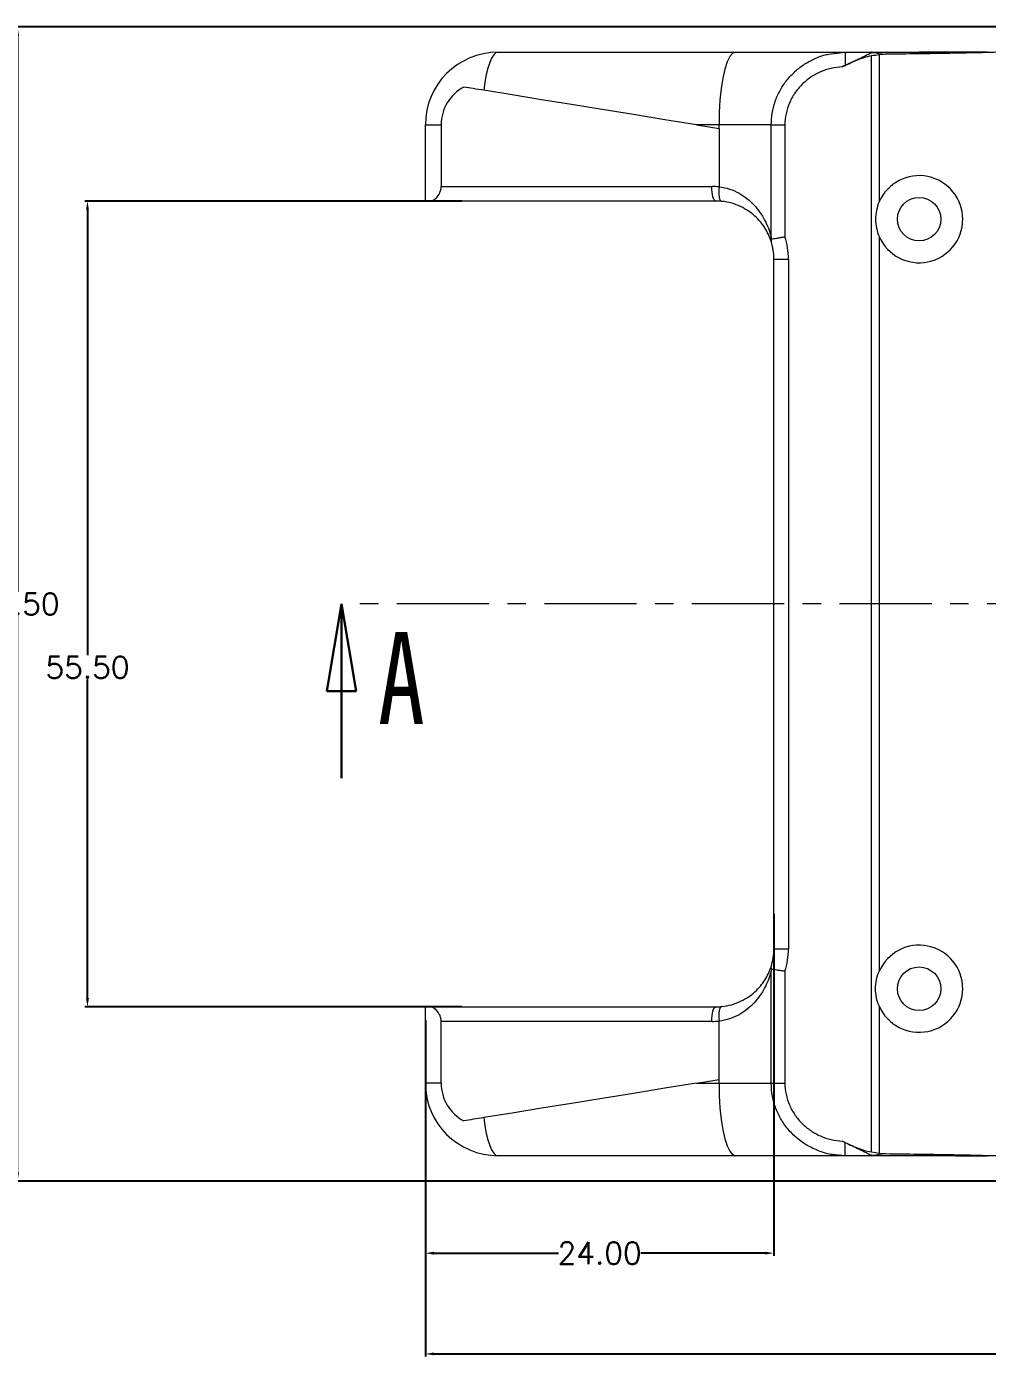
# Model space of a CAD drawing. Header units: inches. Extents: x 1430 to 4816, y 541 to 1061.
# Drawn here: x 2333.7 to 2399.8, y 841.2 to 933.6 of the extents above; entities that cross this region are included whole.
import ezdxf

# ---------------------------------------------------------------- set-up
doc = ezdxf.new("R2010")
doc.units = ezdxf.units.IN
doc.linetypes.add('CENTER', pattern=[10.16, 6.35, -1.27, 1.27, -1.27])
doc.styles.add('SLDTEXTSTYLE0', font='TXT', dxfattribs={"width": 0.75})
doc.styles.get("Standard").update_dxf_attribs({"font": 'txt', "bigfont": 'gbcbig.shx'})
doc.dimstyles.new('2', dxfattribs={"dimtxt": 1.5, "dimasz": 0.6, "dimexe": 0.18, "dimexo": 0.0625, "dimgap": 0.09, "dimtad": 0, "dimtih": 1, "dimtoh": 1, "dimzin": 0, "dimdsep": 46, "dimtxsty": 'Standard', "dimcen": 0, "dimadec": 0, "dimazin": 2, "dimtfac": 1, "dimtofl": 0, "dimtmove": 0, "dimatfit": 3, "dimfxl": 1, "dimtolj": 1, "dimtzin": 0, "dimarcsym": 0})

# ---------------------------------------------------------------- blocks, each defined once
blk = doc.blocks.new('_CLOSED')
at = {"color": 0, "linetype": 'ByBlock', "lineweight": -2}
for p, q in [((-1, 0.166667), (0, 0)), ((-1, 0.166667), (-1, -0.166667)), ((0, 0), (-1, -0.166667)), ((0, 0), (-1, 0))]:
    blk.add_line(p, q, dxfattribs=at)
blk = doc.blocks.new('*D233')
at = {"color": 0, "lineweight": -2}
for p, q in [((2538.107, 872.191), (2538.107, 842.048)), ((2361.107, 863.441), (2361.107, 842.048)), ((2361.707, 842.228), (2446.267, 842.228)), ((2537.507, 842.228), (2452.947, 842.228))]:
    blk.add_line(p, q, dxfattribs=at)
at = {"color": 0}
for points in [[(2361.707, 842.328), (2361.707, 842.128), (2361.107, 842.228)], [(2537.507, 842.328), (2537.507, 842.128), (2538.107, 842.228)]]:
    blk.add_solid(points, dxfattribs=at)
at = {"layer": 'Defpoints', "color": 0}
for p in [(2538.107, 872.253), (2361.107, 863.503), (2538.107, 842.228)]:
    blk.add_point(p, dxfattribs=at)
at = {"color": 0, "insert": (2449.607, 842.228), "char_height": 1.5, "attachment_point": 5}
blk.add_mtext('\\A1;177.00', dxfattribs=at)
blk = doc.blocks.new('*D234')
at = {"color": 0, "lineweight": -2}
for p, q in [((2385.107, 872.531), (2385.107, 848.986)), ((2361.107, 865.201), (2361.107, 848.986)), ((2361.707, 849.166), (2370.267, 849.166)), ((2384.507, 849.166), (2375.947, 849.166))]:
    blk.add_line(p, q, dxfattribs=at)
at = {"color": 0}
for points in [[(2361.707, 849.266), (2361.707, 849.066), (2361.107, 849.166)], [(2384.507, 849.266), (2384.507, 849.066), (2385.107, 849.166)]]:
    blk.add_solid(points, dxfattribs=at)
at = {"layer": 'Defpoints', "color": 0}
for p in [(2385.107, 872.593), (2361.107, 865.263), (2385.107, 849.166)]:
    blk.add_point(p, dxfattribs=at)
at = {"color": 0, "insert": (2373.107, 849.166), "char_height": 1.5, "attachment_point": 5}
blk.add_mtext('\\A1;24.00', dxfattribs=at)
blk = doc.blocks.new('*D238')
at = {"color": 0, "lineweight": -2}
for p, q in [((2414.974, 933.628), (2332.845, 933.628)), ((2333.025, 933.028), (2333.025, 894.718)), ((2333.025, 854.728), (2333.025, 893.038)), ((2416.539, 854.128), (2332.845, 854.128))]:
    blk.add_line(p, q, dxfattribs=at)
at = {"color": 0}
for points in [[(2332.925, 933.028), (2333.125, 933.028), (2333.025, 933.628)], [(2332.925, 854.728), (2333.125, 854.728), (2333.025, 854.128)]]:
    blk.add_solid(points, dxfattribs=at)
at = {"layer": 'Defpoints', "color": 0}
for p in [(2333.025, 933.628), (2415.036, 933.628), (2416.602, 854.128)]:
    blk.add_point(p, dxfattribs=at)
at = {"color": 0, "insert": (2333.025, 893.878), "char_height": 1.5, "attachment_point": 5}
blk.add_mtext('\\A1;79.50', dxfattribs=at)
blk = doc.blocks.new('*D239')
at = {"color": 0, "lineweight": -2}
for p, q in [((2363.627, 921.628), (2337.658, 921.628)), ((2337.838, 921.028), (2337.838, 890.35)), ((2337.838, 866.728), (2337.838, 888.67)), ((2363.627, 866.128), (2337.658, 866.128))]:
    blk.add_line(p, q, dxfattribs=at)
at = {"color": 0}
for points in [[(2337.738, 921.028), (2337.938, 921.028), (2337.838, 921.628)], [(2337.738, 866.728), (2337.938, 866.728), (2337.838, 866.128)]]:
    blk.add_solid(points, dxfattribs=at)
at = {"layer": 'Defpoints', "color": 0}
for p in [(2337.838, 921.628), (2363.69, 921.628), (2363.69, 866.128)]:
    blk.add_point(p, dxfattribs=at)
at = {"color": 0, "insert": (2337.838, 889.51), "char_height": 1.5, "attachment_point": 5}
blk.add_mtext('\\A1;55.50', dxfattribs=at)

msp = doc.modelspace()

# ---------------------------------------------------------------- linework, layer by layer
at = {"color": 7, "linetype": 'Continuous', "lineweight": 15}
for p, q in [((2366.107, 931.878), (2382.444, 931.878)), ((2382.444, 931.878), (2390.006, 931.878)), ((2388.878, 931.736), (2390.006, 931.878)), ((2390.006, 931.878), (2390.006, 930.967)), ((2390.006, 931.878), (2391.817, 931.878)), ((2391.817, 931.848), (2391.817, 931.878)), ((2391.817, 931.878), (2399.791, 931.878)), ((2391.817, 856.134), (2391.817, 931.623)), ((2392.352, 931.703), (2392.352, 921.566)), ((2361.107, 926.878), (2362.197, 926.878)), ((2361.107, 921.628), (2361.107, 926.878)), ((2362.197, 926.878), (2362.197, 922.628)), ((2381.327, 926.878), (2379.785, 926.878)), ((2379.785, 926.878), (2381.327, 926.628)), ((2381.327, 926.628), (2381.327, 926.878)), ((2384.922, 926.878), (2381.327, 926.878)), ((2381.327, 926.628), (2381.327, 922.606)), ((2384.922, 926.878), (2385.864, 926.878)), ((2384.922, 919.169), (2384.922, 926.878)), ((2385.864, 926.878), (2385.864, 919.169)), ((2362.197, 922.628), (2380.831, 922.628)), ((2361.469, 921.628), (2361.107, 921.628)), ((2381.107, 921.628), (2361.469, 921.628)), ((2392.352, 919.191), (2392.352, 868.566)), ((2385.107, 870.128), (2385.107, 917.628)), ((2385.107, 917.628), (2386.107, 917.628)), ((2386.107, 917.628), (2386.107, 870.128)), ((2385.107, 870.128), (2386.107, 870.128)), ((2384.922, 860.878), (2384.922, 868.588)), ((2385.864, 868.588), (2385.864, 860.878)), ((2361.107, 860.878), (2361.107, 866.128)), ((2361.107, 866.128), (2361.469, 866.128)), ((2361.469, 866.128), (2381.107, 866.128)), ((2392.352, 866.191), (2392.352, 856.053)), ((2362.197, 860.878), (2362.197, 865.128)), ((2380.831, 865.128), (2362.197, 865.128)), ((2381.327, 861.128), (2381.327, 865.15)), ((2379.785, 860.878), (2381.327, 861.128)), ((2381.327, 860.878), (2381.327, 861.128)), ((2362.197, 860.878), (2361.107, 860.878)), ((2379.785, 860.878), (2381.327, 860.878)), ((2381.327, 860.878), (2384.922, 860.878)), ((2384.922, 860.878), (2385.864, 860.878)), ((2390.006, 855.878), (2390.006, 856.79)), ((2382.444, 855.878), (2366.107, 855.878)), ((2390.006, 855.878), (2382.444, 855.878)), ((2390.006, 855.878), (2389.333, 855.935)), ((2391.817, 855.878), (2390.006, 855.878)), ((2391.817, 855.878), (2391.817, 855.909)), ((2399.791, 855.878), (2391.817, 855.878))]:
    msp.add_line(p, q, dxfattribs=at)
at = {"color": 1, "linetype": 'CENTER', "lineweight": 0}
msp.add_line((2548.373, 893.878), (2355.33, 893.878), dxfattribs=at)
at = {"color": 7, "linetype": 'Continuous', "lineweight": 30}
msp.add_line((2355.33, 881.878), (2355.33, 893.878), dxfattribs=at)
at = {"color": 7, "linetype": 'Continuous', "lineweight": 15, "flags": 128}
for points in [[(2366.107, 931.878), (2365.958, 931.833), (2365.811, 931.699), (2365.669, 931.477), (2365.535, 931.173), (2365.412, 930.791), (2365.301, 930.338), (2365.205, 929.824), (2365.125, 929.255)], [(2382.444, 931.878), (2382.25, 931.802), (2382.062, 931.577), (2381.885, 931.208), (2381.726, 930.709), (2381.588, 930.092), (2381.476, 929.378), (2381.394, 928.588), (2381.344, 927.747), (2381.327, 926.878)], [(2391.817, 931.848), (2391.831, 931.851), (2391.844, 931.853), (2391.856, 931.855), (2391.867, 931.858), (2391.878, 931.86), (2391.888, 931.862), (2391.897, 931.863), (2391.905, 931.865)], [(2365.125, 929.255), (2364.941, 929.285), (2364.76, 929.315), (2364.582, 929.344), (2364.407, 929.372), (2364.237, 929.399), (2364.071, 929.426), (2363.909, 929.453), (2363.752, 929.478)], [(2379.785, 926.878), (2377.604, 927.232), (2375.435, 927.584), (2373.287, 927.932), (2371.171, 928.275), (2369.099, 928.611), (2367.08, 928.938), (2365.125, 929.255)], [(2381.107, 921.628), (2381.053, 921.648), (2381.002, 921.704), (2380.954, 921.797), (2380.912, 921.921), (2380.878, 922.073), (2380.852, 922.246), (2380.836, 922.433), (2380.831, 922.628)], [(2380.831, 865.128), (2380.836, 865.323), (2380.852, 865.511), (2380.878, 865.684), (2380.912, 865.835), (2380.954, 865.96), (2381.002, 866.052), (2381.053, 866.109), (2381.107, 866.128)], [(2379.785, 860.878), (2377.604, 860.525), (2375.435, 860.173), (2373.287, 859.825), (2371.171, 859.482), (2369.099, 859.146), (2367.08, 858.818), (2365.125, 858.501)], [(2381.327, 860.878), (2381.344, 860.01), (2381.394, 859.168), (2381.476, 858.378), (2381.588, 857.664), (2381.726, 857.048), (2381.885, 856.548), (2382.062, 856.18), (2382.25, 855.954), (2382.444, 855.878)], [(2365.125, 858.501), (2364.941, 858.471), (2364.76, 858.442), (2364.582, 858.413), (2364.407, 858.385), (2364.237, 858.357), (2364.071, 858.33), (2363.909, 858.304), (2363.752, 858.279)], [(2365.125, 858.501), (2365.205, 857.933), (2365.301, 857.418), (2365.412, 856.966), (2365.535, 856.584), (2365.669, 856.279), (2365.811, 856.058), (2365.958, 855.923), (2366.107, 855.878)], [(2391.905, 855.892), (2391.897, 855.893), (2391.888, 855.895), (2391.878, 855.897), (2391.867, 855.899), (2391.856, 855.901), (2391.844, 855.904), (2391.831, 855.906), (2391.817, 855.909)]]:
    msp.add_lwpolyline(points, dxfattribs=at)
at = {"color": 7, "linetype": 'Continuous', "lineweight": 15}
for centre in [(2395.107, 920.378), (2395.107, 867.378)]:
    msp.add_circle(centre, 1.5, dxfattribs=at)
for centre, radius, start, end in [((2366.107, 926.878), 5, 90, 180), ((2391.817, 931.583), 0.295, 72.65212, 89.88677), ((2398.241, 972.606), 41.231, 261.15966, 262.40857), ((2365.106, 926.903), 2.909, 117.72808, 180.48237), ((2395.107, 920.378), 3, 203.31746, 156.68254), ((2380.831, 917.628), 5, 84.31202, 90), ((2381.107, 917.628), 4, 84.30985, 90), ((2381.107, 917.628), 4, 0, 17.94407), ((2381.107, 917.628), 5, 0, 17.94407), ((2395.107, 867.378), 3, 203.31746, 156.68254), ((2381.107, 870.128), 4, 342.05593, 0), ((2381.107, 870.128), 5, 342.05593, 0), ((2381.107, 870.128), 4, 270, 275.69015), ((2380.831, 870.128), 5, 270, 275.68798), ((2366.107, 860.878), 5, 180, 270), ((2365.106, 860.854), 2.909, 179.51763, 242.27192), ((2391.817, 856.173), 0.295, 270.11323, 287.34788), ((2398.241, 815.15), 41.231, 97.59143, 98.84034)]:
    msp.add_arc(centre, radius, start, end, dxfattribs=at)
for centre, major_axis, start_param, end_param in [((2137.506, 930.878), (263.647, 0.995), 0.101645, 0.265639), ((2137.506, 856.878), (263.647, -0.995), 6.017547, 6.18154)]:
    msp.add_ellipse(centre, major_axis=major_axis, ratio=0.000385, start_param=start_param, end_param=end_param, dxfattribs=at)
at = {"color": 8, "linetype": 'Continuous', "lineweight": 15}
for points, knots in [([(2384.922, 926.878), (2384.935, 927.145), (2384.96, 927.687), (2385.166, 928.472), (2385.491, 929.219), (2385.933, 929.902), (2386.489, 930.514), (2387.147, 931.041), (2387.903, 931.441), (2388.489, 931.693), (2388.83, 931.731), (2388.878, 931.736)], [0, 0, 0, 0, 0.118113, 0.239565, 0.357001, 0.477596, 0.598369, 0.722429, 0.848514, 0.978258, 1, 1, 1, 1]), ([(2389.333, 855.935), (2389.27, 855.94), (2388.911, 855.965), (2388.284, 856.157), (2387.478, 856.513), (2386.753, 857.008), (2386.116, 857.624), (2385.603, 858.332), (2385.222, 859.122), (2384.971, 859.974), (2384.938, 860.573), (2384.922, 860.878)], [0, 0, 0, 0, 0.026069, 0.149187, 0.268504, 0.391368, 0.511189, 0.634719, 0.752327, 0.87362, 1, 1, 1, 1])]:
    msp.add_open_spline(points, degree=3, knots=knots, dxfattribs=at)
at = {"color": 7, "linetype": 'Continuous', "lineweight": 15}
for points, knots in [([(2391.817, 931.623), (2391.46, 931.569), (2391.122, 931.452), (2390.458, 931.177), (2390.133, 931.025), (2389.807, 930.874)], [0, 0, 0, 0, 0.5, 0.5, 1, 1, 1, 1]), ([(2390.006, 930.967), (2390.342, 931.124), (2390.671, 931.282), (2391.15, 931.516), (2391.307, 931.593), (2391.525, 931.701), (2391.594, 931.736), (2391.72, 931.799), (2391.777, 931.828), (2391.817, 931.848)], [0, 0, 0, 0, 0.5, 0.5, 0.75, 0.75, 0.875, 0.875, 1, 1, 1, 1]), ([(2401.66, 931.913), (2400.183, 931.858), (2398.705, 931.829), (2395.75, 931.776), (2394.272, 931.755), (2392.794, 931.736)], [0, 0, 0, 0, 0.5, 0.5, 1, 1, 1, 1]), ([(2389.807, 930.874), (2389.549, 930.861), (2389.294, 930.825), (2388.789, 930.706), (2388.544, 930.623), (2388.075, 930.416), (2387.848, 930.291), (2387.42, 929.998), (2387.222, 929.834), (2386.858, 929.472), (2386.691, 929.271), (2386.4, 928.845), (2386.277, 928.62), (2386.074, 928.146), (2385.995, 927.897), (2385.891, 927.394), (2385.864, 927.139), (2385.864, 926.878)], [0, 0, 0, 0, 0.125, 0.125, 0.25, 0.25, 0.375, 0.375, 0.5, 0.5, 0.625, 0.625, 0.75, 0.75, 0.875, 0.875, 1, 1, 1, 1]), ([(2361.469, 921.628), (2361.529, 921.628), (2361.595, 921.652), (2361.737, 921.738), (2361.811, 921.8), (2361.958, 921.962), (2362.032, 922.063), (2362.153, 922.314), (2362.197, 922.466), (2362.197, 922.628)], [0, 0, 0, 0, 0.25, 0.25, 0.5, 0.5, 0.75, 0.75, 1, 1, 1, 1]), ([(2381.327, 922.604), (2381.303, 922.348), (2381.309, 922.093), (2381.374, 921.726), (2381.434, 921.616), (2381.504, 921.609)], [0, 0, 0, 0, 0.5, 0.5, 1, 1, 1, 1]), ([(2381.327, 922.609), (2381.582, 922.581), (2381.823, 922.528), (2382.283, 922.377), (2382.503, 922.279), (2382.91, 922.054), (2383.097, 921.927), (2383.444, 921.649), (2383.604, 921.498), (2384.04, 921.026), (2384.275, 920.684), (2384.566, 920.138), (2384.652, 919.951), (2384.802, 919.567), (2384.867, 919.372), (2384.922, 919.169)], [0, 0, 0, 0, 0.125, 0.125, 0.25, 0.25, 0.375, 0.375, 0.5, 0.5, 0.75, 0.75, 0.875, 0.875, 1, 1, 1, 1]), ([(2384.913, 918.861), (2384.86, 919.025), (2384.797, 919.182), (2384.653, 919.487), (2384.571, 919.636), (2384.295, 920.069), (2384.072, 920.339), (2383.661, 920.713), (2383.51, 920.833), (2383.183, 921.053), (2383.007, 921.155), (2382.623, 921.336), (2382.416, 921.415), (2381.98, 921.539), (2381.749, 921.584), (2381.504, 921.609)], [0, 0, 0, 0, 0.125, 0.125, 0.25, 0.25, 0.5, 0.5, 0.625, 0.625, 0.75, 0.75, 0.875, 0.875, 1, 1, 1, 1]), ([(2392.352, 921.566), (2392.273, 921.381), (2392.212, 921.188), (2392.129, 920.788), (2392.107, 920.582), (2392.107, 920.173), (2392.129, 919.966), (2392.212, 919.568), (2392.273, 919.375), (2392.352, 919.191)], [0, 0, 0, 0, 0.25, 0.25, 0.5, 0.5, 0.75, 0.75, 1, 1, 1, 1]), ([(2384.941, 919.015), (2384.934, 919.064), (2384.928, 919.113), (2384.923, 919.162), (2384.922, 919.164), (2384.922, 919.166), (2384.922, 919.169)], [0, 0, 0, 0, 0.0001545143, 0.0001545143, 0.0001545143, 0.0001621679, 0.0001621679, 0.0001621679, 0.0001621679]), ([(2384.941, 919.015), (2385.016, 919.029), (2385.146, 919.051), (2385.392, 919.092), (2385.48, 919.107), (2385.667, 919.137), (2385.767, 919.153), (2385.864, 919.169)], [0, 0, 0, 0, 0.5, 0.5, 0.75, 0.75, 1, 1, 1, 1]), ([(2384.922, 868.588), (2384.867, 868.385), (2384.802, 868.189), (2384.652, 867.805), (2384.566, 867.618), (2384.275, 867.072), (2384.039, 866.73), (2383.603, 866.258), (2383.442, 866.107), (2383.095, 865.829), (2382.908, 865.702), (2382.501, 865.476), (2382.282, 865.379), (2381.823, 865.229), (2381.582, 865.175), (2381.327, 865.148)], [0, 0, 0, 0, 0.125, 0.125, 0.25, 0.25, 0.5, 0.5, 0.625, 0.625, 0.75, 0.75, 0.875, 0.875, 1, 1, 1, 1]), ([(2381.504, 866.148), (2381.749, 866.173), (2381.98, 866.218), (2382.416, 866.342), (2382.623, 866.421), (2383.007, 866.602), (2383.183, 866.703), (2383.51, 866.924), (2383.661, 867.044), (2384.072, 867.418), (2384.295, 867.688), (2384.571, 868.12), (2384.653, 868.269), (2384.797, 868.575), (2384.86, 868.732), (2384.913, 868.896)], [0, 0, 0, 0, 0.125, 0.125, 0.25, 0.25, 0.375, 0.375, 0.5, 0.5, 0.75, 0.75, 0.875, 0.875, 1, 1, 1, 1]), ([(2384.941, 868.741), (2384.934, 868.693), (2384.928, 868.644), (2384.923, 868.595), (2384.922, 868.593), (2384.922, 868.59), (2384.922, 868.588)], [0, 0, 0, 0, 0.0001545143, 0.0001545143, 0.0001545143, 0.0001621679, 0.0001621679, 0.0001621679, 0.0001621679]), ([(2384.941, 868.741), (2385.016, 868.728), (2385.146, 868.706), (2385.392, 868.664), (2385.48, 868.65), (2385.667, 868.619), (2385.767, 868.603), (2385.864, 868.588)], [0, 0, 0, 0, 0.5, 0.5, 0.75, 0.75, 1, 1, 1, 1]), ([(2392.352, 866.191), (2392.274, 866.373), (2392.211, 866.571), (2392.129, 866.969), (2392.107, 867.173), (2392.107, 867.584), (2392.128, 867.787), (2392.211, 868.186), (2392.274, 868.383), (2392.352, 868.566)], [0, 0, 0, 0, 0.25, 0.25, 0.5, 0.5, 0.75, 0.75, 1, 1, 1, 1]), ([(2362.197, 865.128), (2362.197, 865.21), (2362.186, 865.289), (2362.148, 865.438), (2362.122, 865.506), (2362.031, 865.694), (2361.958, 865.794), (2361.811, 865.957), (2361.737, 866.018), (2361.595, 866.105), (2361.529, 866.128), (2361.469, 866.128)], [0, 0, 0, 0, 0.125, 0.125, 0.25, 0.25, 0.5, 0.5, 0.75, 0.75, 1, 1, 1, 1]), ([(2381.504, 866.148), (2381.434, 866.141), (2381.374, 866.031), (2381.309, 865.664), (2381.303, 865.409), (2381.327, 865.153)], [0, 0, 0, 0, 0.5, 0.5, 1, 1, 1, 1]), ([(2385.864, 860.878), (2385.864, 860.618), (2385.891, 860.359), (2385.997, 859.851), (2386.075, 859.606), (2386.278, 859.135), (2386.404, 858.906), (2386.695, 858.48), (2386.86, 858.283), (2387.224, 857.921), (2387.426, 857.754), (2387.851, 857.464), (2388.076, 857.34), (2388.547, 857.132), (2388.795, 857.049), (2389.295, 856.931), (2389.549, 856.895), (2389.807, 856.883)], [0, 0, 0, 0, 0.125, 0.125, 0.25, 0.25, 0.375, 0.375, 0.5, 0.5, 0.625, 0.625, 0.75, 0.75, 0.875, 0.875, 1, 1, 1, 1]), ([(2389.807, 856.883), (2390.132, 856.732), (2390.457, 856.58), (2391.119, 856.306), (2391.456, 856.188), (2391.817, 856.134)], [0, 0, 0, 0, 0.5, 0.5, 1, 1, 1, 1]), ([(2390.006, 856.79), (2390.342, 856.632), (2390.671, 856.475), (2391.15, 856.241), (2391.307, 856.163), (2391.525, 856.055), (2391.594, 856.021), (2391.72, 855.958), (2391.777, 855.929), (2391.817, 855.909)], [0, 0, 0, 0, 0.5, 0.5, 0.75, 0.75, 0.875, 0.875, 1, 1, 1, 1]), ([(2392.794, 856.02), (2394.272, 856.002), (2395.75, 855.981), (2398.705, 855.928), (2400.183, 855.899), (2401.66, 855.843)], [0, 0, 0, 0, 0.5, 0.5, 1, 1, 1, 1])]:
    msp.add_open_spline(points, degree=3, knots=knots, dxfattribs=at)
for points in [[(2392.352, 931.703), (2392.192, 931.679), (2392.007, 931.651), (2391.817, 931.623)], [(2392.794, 931.736), (2392.646, 931.735), (2392.499, 931.725), (2392.352, 931.703)], [(2389.807, 930.874), (2389.874, 930.904), (2389.94, 930.935), (2390.006, 930.967)], [(2384.941, 919.015), (2384.907, 918.958), (2384.898, 918.905), (2384.913, 918.861)], [(2384.941, 868.741), (2384.907, 868.799), (2384.898, 868.851), (2384.913, 868.896)], [(2390.006, 856.79), (2389.94, 856.821), (2389.874, 856.852), (2389.807, 856.883)], [(2391.817, 856.134), (2392.007, 856.105), (2392.192, 856.078), (2392.352, 856.053)], [(2392.352, 856.053), (2392.499, 856.031), (2392.646, 856.022), (2392.794, 856.02)]]:
    msp.add_open_spline(points, degree=3, dxfattribs=at)

# ---------------------------------------------------------------- block references
at = {"color": 7, "linetype": 'Continuous', "lineweight": 30, "xscale": 6, "yscale": 6, "rotation": 90}
msp.add_blockref('_CLOSED', (2355.33, 893.878), dxfattribs=at)

# ---------------------------------------------------------------- texts
at = {"color": 7, "linetype": 'Continuous', "insert": (2357.834, 891.955), "char_height": 6.35, "attachment_point": 1, "style": 'SLDTEXTSTYLE0'}
msp.add_mtext('A', dxfattribs=at)

# ---------------------------------------------------------------- dimensions: what is measured, and where the dimension line sits
dim = msp.add_linear_dim(base=(2333.025, 933.628), p1=(2416.602, 854.128), p2=(2415.036, 933.628), angle=90, dimstyle='2')
dim.commit()
dim.dimension.update_dxf_attribs({"geometry": '*D238', "text_midpoint": (2333.025, 893.878)})
dim = msp.add_linear_dim(base=(2337.838, 921.628), p1=(2363.69, 866.128), p2=(2363.69, 921.628), angle=90, dimstyle='2')
dim.commit()
dim.dimension.update_dxf_attribs({"geometry": '*D239', "text_midpoint": (2337.838, 889.51), "dimtype": 160})
for base, p1, p2, picture, middle in [((2385.107, 849.166), (2361.107, 865.263), (2385.107, 872.593), '*D234', (2373.107, 849.166)), ((2538.107, 842.228), (2361.107, 863.503), (2538.107, 872.253), '*D233', (2449.607, 842.228))]:
    dim = msp.add_linear_dim(base=base, p1=p1, p2=p2, dimstyle='2')
    dim.commit()
    dim.dimension.update_dxf_attribs({"geometry": picture, "text_midpoint": middle})

doc.saveas('drawing.dxf')
